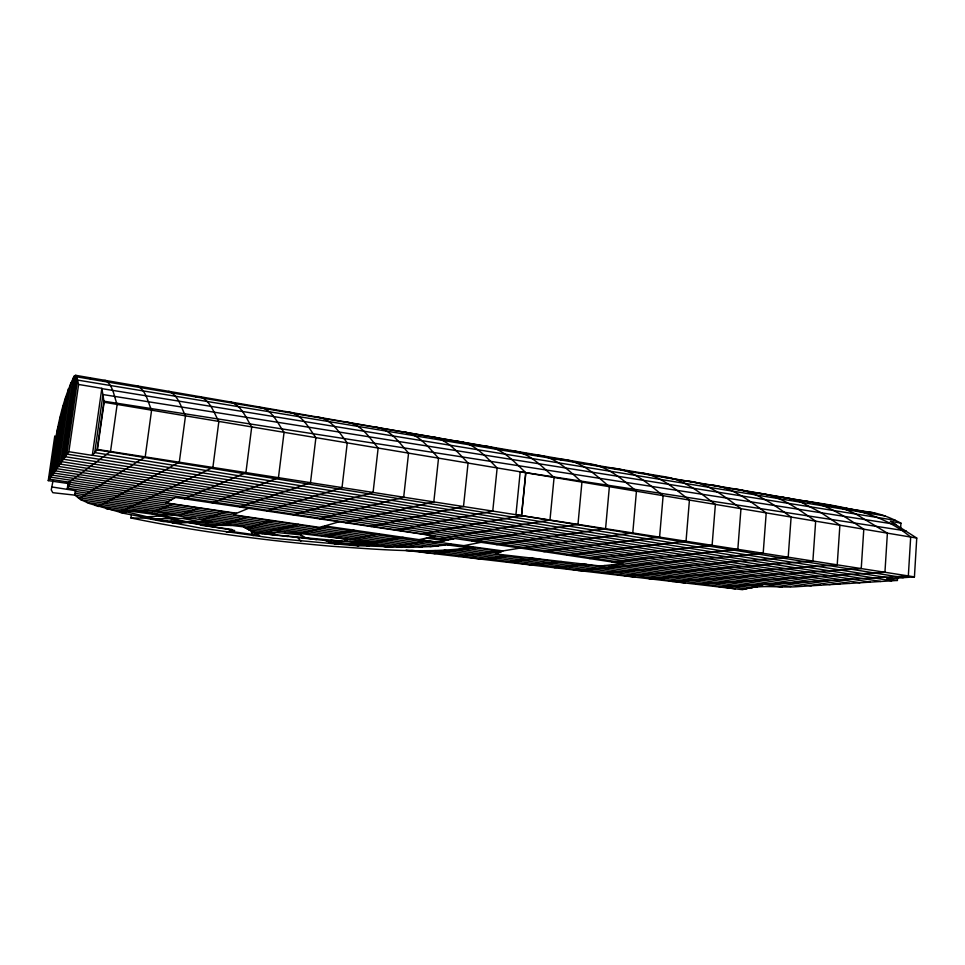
<?xml version="1.0" encoding="UTF-8"?>
<svg xmlns="http://www.w3.org/2000/svg" width="965" height="965" viewBox="0 0 965 965"><rect width="100%" height="100%" fill="white"/><g stroke="black" fill="none" stroke-linecap="round" stroke-linejoin="round"><path stroke-width="1.45" d="M897.583 577.504L897.402 580.447L886.775 578.867L914.434 576.877L916.75 538.06L890.369 521.257L900.924 523.151L900.562 529.025M521.474 515.624L525.732 472.633C513.573 461.21 500.871 446.542 482.922 445.902M525.829 472.717L521.582 515.6L421.271 534.019M52.954 481.161L51.241 489.906L52.81 492.693L74.884 495.142L80.831 499.713L89.624 503.597L124.015 513.368L199.079 527.819L273.397 538.253L353.817 545.551L408.629 547.372L431.982 546.528L446.928 544.839L469.074 547.879C423.466 553.753 377.291 549.266 331.634 546.262C264.314 540.412 197.15 531.667 130.951 517.976L131.349 515.105M68.032 483.393L67.176 489.352L70.023 483.779L48.25 480.63L68.865 451.717L92.302 455.383L101.844 388.34L78.599 384.468L76.742 376.82L75.728 375.325L74.462 375.771C58.576 407.676 54.8 444.431 49.251 479.147L174.327 498.193M92.302 455.383L97.441 449.437L104.136 402.248L101.844 388.34M68.406 388.774L56.778 468.652L811.336 585.779M70.783 382.562L58.576 466.421L820.648 585.2M72.93 378.208L60.433 464.129L830.165 584.609M74.462 375.771L61.977 461.716L839.876 584.006M68.865 451.717L78.599 384.468M68.587 482.331L67.731 488.266L235.798 513.585L248.572 508.314L435.312 536.106L419.196 539.652L324.771 525.949L319.331 527.324L233.675 514.852L236.389 513.223L165.92 502.898L175.57 497.494L248.572 508.314M69.13 483.429L68.708 486.36L168.501 501.45M48.25 480.63L54.788 435.999L55.21 438.375M57.912 427.181L50.602 477.132L453.827 538.76M60.59 416.217L51.989 475.082L782.048 587.07M63.195 405.903L53.413 472.971L790.733 586.515M65.825 396.639L55.005 470.824L802.204 586.346M244.615 527.421L271.02 531.305L270.839 531.92L277.317 535.141L344.264 541.389L347.629 539.266L375.071 543.054L371.706 543.669L345.06 540.895M52.098 486.999L75.559 490.666L74.98 495.214L422.368 547.034M75.559 490.666L75.27 491.402L438.46 545.925M229.851 531.655L231.877 529.423L200.43 525.201L231.974 525.467L243.614 526.878L259.645 535.454L230.177 531.317L226.341 532.017L234.664 530.509L187.898 522.56L172.385 523.223M177.693 518.531L138.815 510.871L123.568 511.173L126.089 511.776L124.015 513.368L126.801 511.245L131.566 511.354L155.196 514.514L179.587 520.991L162.976 521.462L145.751 518.157L130.951 517.976M67.466 483.417L110.529 451.487L117.151 404.419C113.942 396.374 113.291 385.578 105.523 380.439L102.809 380.741M79.311 498.543L145.196 456.891L151.589 410.173C147.742 401.898 146.234 390.511 137.44 385.928L75.728 375.325L63.545 459.244L849.791 583.391M344.264 541.389L347.629 539.266L271.382 530.026L270.839 531.92L300.791 534.851L305.616 537.746M98.43 506.529L179.297 462.211L185.497 415.843C181.01 407.302 178.549 395.409 168.827 391.332L137.44 385.928L134.328 386.277M119.672 512.27L212.879 467.446L218.862 421.416C213.723 412.598 210.298 400.282 199.707 396.651L168.827 391.332M600.58 566.033L622.582 563.572L520.28 548.048L502.97 550.931L495.636 553.934L600.58 566.033L604.693 565.574L752.097 587.938M150.673 513.211L151.614 512.813M154.665 511.51L172.578 503.875M184.448 498.808L245.918 472.609L251.72 426.916C245.894 417.797 241.491 405.119 230.092 401.898M163.58 521.45L211.709 521.703L147.838 510.449L141.891 510.883L161.227 514.707L174.122 514.55L158.513 514.755L161.227 514.707M179.309 515.455L199.393 507.807M212.203 502.922L278.451 477.675L284.06 432.32C277.257 422.899 271.249 407.121 257.679 407.363M191.939 523.319L196.92 521.607M202.397 519.737L225.87 511.679M239.585 506.987L310.489 482.669L315.905 437.64C308.704 427.953 302.359 414.673 289.404 412.164L199.707 396.651L195.823 397.122M220.261 525.37L247.607 516.878M266.581 510.992L342.02 487.59L347.255 442.875C339.366 432.923 332.056 419.389 318.354 417.194M357.762 541.655L360.21 540.931L355.47 542.342M324.771 525.949L339.113 521.8M246.135 528.229L273.192 520.605M293.215 514.96L373.081 492.44L378.147 448.037C369.535 437.808 361.284 424.045 346.857 422.139L289.404 412.164L286.931 412.477M261.901 533.693L271.008 531.353M274.699 530.4L298.45 524.284M319.499 518.868L403.684 497.216L408.569 453.128C399.245 442.633 390.077 428.653 374.915 427.025M286.894 536.528L288.426 536.166M299.922 533.452L329.113 526.576M345.434 522.728L433.816 501.909L438.532 458.134C428.496 447.398 418.412 433.213 402.55 431.838M435.312 536.106L426.361 538.072L444.467 540.702L436.976 542.282L419.196 539.652L502.97 550.931M312.479 539.218L315.109 538.639M324.988 536.504L354.107 530.207M371.043 526.54L463.502 506.541L468.061 463.067C458.677 453.273 449.461 442.067 436.216 437.531L76.742 376.82L65.15 456.698L859.912 582.764M436.976 542.282L454.937 538.53L520.28 548.048M332.515 543.006L337.593 542.004M340.524 541.413L341.815 541.16M349.849 539.556L378.811 533.79M396.326 530.304L492.753 511.1L497.156 467.929C485.685 456.71 473.827 442.151 456.542 441.282M462.332 545.961L480.968 542.33M357.472 545.732L363.516 544.622M364.239 544.489L366.037 544.163M367.4 543.91L370.041 543.428M373.383 542.812L403.213 537.336M390.198 547.143L427.314 540.846M435.673 539.423L549.978 520.026L554.079 477.446C541.486 466.143 528.434 451.572 510.376 450.607L513.187 451.21M409.667 550.81L411.633 550.508M447.338 544.899L451.089 544.32M472.054 541.027L577.975 524.393L581.931 482.102C569.121 471.065 556.045 457.072 538.313 455.299M434.057 553.633L475.661 547.589M496.408 544.574L605.574 528.699L609.373 486.686C595.067 474.563 579.82 459.388 559.76 459.412L562.679 459.931M458.266 556.467L501.052 550.701M520.461 548.084L632.775 532.945L636.442 491.209C623.281 480.317 609.916 467.989 592.679 464.334L431.041 436.783L490.148 447.169M510.992 555.707L482.379 559.278L424.105 550.641M543.741 551.606L659.59 537.131L663.124 495.672C648.022 483.767 632.196 468.881 611.882 468.278M506.42 562.088L536.299 558.626M566.708 555.092L686.031 541.256L689.432 500.063C674.33 488.483 658.733 474.406 638.951 472.669M622.582 563.572L618.891 563.982L762.869 585.984M530.388 564.887L561.534 561.534M589.386 558.53L712.11 545.322L715.379 504.406C700.361 492.994 684.981 480.16 665.826 476.951L588.65 464.069M554.26 567.673L586.708 564.441M611.774 561.932L737.827 549.338L740.963 508.676C723.883 496.215 705.801 480.896 683.522 480.884M578.071 570.46L763.182 553.283L766.21 512.898C749.974 501.161 733.267 488.001 712.846 485.106M601.798 573.234L788.2 557.191L791.107 517.059C774.268 505.165 756.898 491.848 735.849 489.098L661.447 476.794M625.441 575.996L812.88 561.039L815.666 521.16C797.187 508.591 777.766 493.453 754.437 493.031M649.011 578.747L837.222 564.839L839.888 525.213L821.022 512.656L800.697 501.957L790.745 498.652L735.849 489.098M672.496 581.497L861.238 568.578L863.796 529.206C844.447 516.516 824.158 501.559 800.13 500.835M695.91 584.223L884.941 572.281L887.39 533.15L855.714 513.935L845.244 509.327L834.918 506.155L549.676 458.061L77.538 380.077L66.802 454.093L870.261 582.124M897.402 580.447L798.32 586.587C779.563 588.204 760.902 583.994 742.507 589.675L405.819 550.376L414.443 550.569M141.107 517.168L161.65 515.913M719.251 586.949L908.33 575.924L910.683 537.047C873.759 506.504 825.763 505.443 780.902 496.951L778.116 496.963M444.165 550.255L584.573 571.22M861.673 511.715C875.545 511.486 888.813 516.818 900.924 523.151M123.568 511.173L155.715 518.844L195.569 518.289M252.492 534.538L253.083 535.708L251.419 532.511L324.554 540.4L336.278 544.248M120.468 512.475L124.437 513.054M182.216 521.51L207.837 525.262M252.914 531.86L277.438 535.454M335.313 543.934L338.715 544.429M170.817 521.438L180.624 522.873M81.036 499.81L345.796 539.037M374.094 543.235L402.019 547.372M86.802 502.439L143.278 510.787M198.995 519.013L280.646 531.076M355.94 542.197L368.111 543.995M370.174 544.296L374.131 544.887M381.018 545.901L389.197 547.107M412.272 550.52L430.643 553.235M94.884 505.37L133.061 510.992M205.533 521.667L231.274 525.455M330.959 540.135L339.33 541.365M356.037 543.826L365.59 545.237M106.15 508.724L124.678 511.438M193.784 521.582L219.465 525.358M248.813 529.664L273.65 533.319M300.863 537.312L316.532 539.616M326.689 541.1L358.63 545.792M74.727 493.272L431.053 546.588M452.066 549.736L635.151 577.13M77.996 497.53L412.706 547.288M434.781 550.569L533.633 565.273M69.697 484.406L171.384 499.834M465.528 546.347L501.221 551.739M580.279 563.693L746.886 588.879M322.201 526.601L444.962 545.092M466.071 548.277L498 553.078M529.809 557.879L735.27 588.831M459.328 549.061L685.391 582.993M430.414 537.179L448.303 539.905M611.714 564.79L757.416 586.973M906.159 530.931L520.207 471.788L515.937 514.719L903.312 577.673M97.441 449.437L914.434 576.877M895.797 524.381L103.979 401.223L97.079 449.847L892.444 578.457M101.904 388.63L884.965 515.901M92.423 455.239L880.84 581.473M895.399 520.328L102.966 394.552L94.727 452.585L891.648 580.797M104.136 402.248L916.75 538.06M874.688 512.946L846.172 508.386L864.544 511.607M824.725 504.623L844.749 508.133M346.857 422.139L429.751 436.59M493.031 447.676L495.926 448.182M498.808 448.689L501.704 449.195M504.586 449.702L507.469 450.209M88.635 378.256L91.47 378.75M516.034 451.717L523.151 452.971M525.985 453.466L528.832 453.972M531.679 454.467L534.526 454.973M537.493 455.492L540.46 456.011M553.826 458.363L556.793 458.894M581.69 463.284L584.621 463.803M183.591 518.458L198.995 521.619M386.495 547.034L376.579 544.984L362.888 544.441L369.306 546.335M171.167 518.627L185.184 521.534M155.715 518.844L167.958 521.414M243.614 526.878L254.832 532.897M299.44 533.404L300.791 534.851M297.956 537.782L300.839 541.172M284.422 531.498L285.556 533.356M370.874 544.32L342.261 543.367L334.879 541.196L349.125 541.739L370.874 544.32"/></g></svg>
